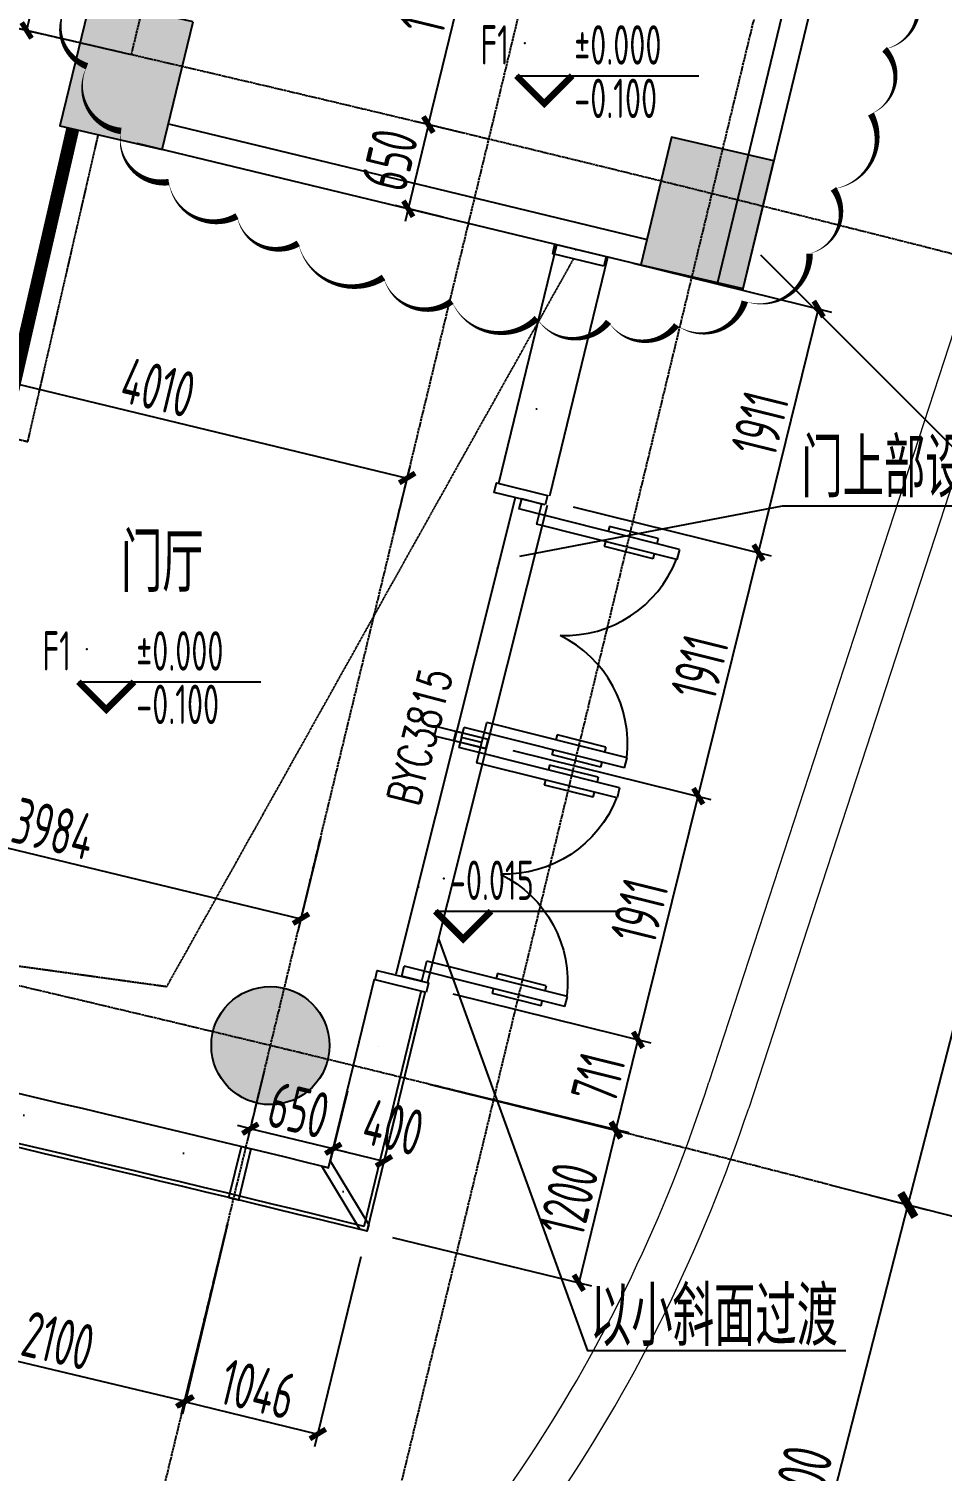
# Model space of a CAD drawing. Header units: millimetres. Extents: x 11639278 to 23698211, y -13072636 to -5537337.
# Drawn here: x 11845709 to 11852666, y -6411896 to -6400913 of the extents above; entities that cross this region are included whole.
import ezdxf
from ezdxf.enums import TextEntityAlignment as Align

# ---------------------------------------------------------------- set-up
doc = ezdxf.new("R2010")
doc.units = ezdxf.units.MM
doc.header["$LTSCALE"] = 10
for name, pattern in [('A2-RG-AXIS$0$CENTER', [2, 1.25, -0.25, 0.25, -0.25]), ('A2-RG-AXIS$0$DOTE', [2.42, 2, -0.2, 0.02, -0.2]), ('A2-RI-F1$0$DASHDOT2', [0.5, 0.25, -0.125, 0, -0.125]), ('A2-RI-F1$0$DASHED2', [0.375, 0.25, -0.125]), ('A2-RI-F1$0$DOT2', [0.125, 0, -0.125]), ('A2-RI-F1$0$HIDDEN', [0.375, 0.25, -0.125]), ('A2-RI-F1$0$HIDDEN2', [0.1875, 0.125, -0.0625]), ('A2-RI-F1$0$Overhead 1_16_', [2.579687, 1.5875, -0.992188])]:
    doc.linetypes.add(name, pattern=pattern)
for name, color, linetype in [('A2-RB-F1$0$A-DIMS-100', 1, 'Continuous'), ('A2-RG-AXIS$0$A-AXIS', 1, 'Continuous'), ('A2-RG-AXIS$0$A-DIMS-100', 1, 'Continuous'), ('A2-RG-AXIS$0$A-GRID', 1, 'A2-RG-AXIS$0$CENTER'), ('A2-RI-F1$0$A-DOOR', 32, 'Continuous'), ('A2-RI-F1$0$A-DOOR-ROLL', 2, 'A2-RI-F1$0$DASHED2'), ('A2-RI-F1$0$A-FLOR-OTLN', 4, 'A2-RI-F1$0$DOT2'), ('A2-RI-F1$0$A-GLAZ', 140, 'Continuous'), ('A2-RI-F1$0$A-STRS', 50, 'Continuous'), ('A2-RI-F1$0$A-SYMB', 4, 'Continuous'), ('A2-RI-F1$0$A-SYMB-AREA', 4, 'Continuous'), ('A2-RI-F1$0$A-SYMB-DOOR', 3, 'Continuous'), ('A2-RI-F1$0$A-SYMB-NAME', 4, 'Continuous'), ('A2-RI-F1$0$A-SYMB-VOID', 35, 'Continuous'), ('A2-RI-F1$0$A-WALL', 7, 'Continuous'), ('A2-RI-F1$0$an-flor-abov', 2, 'A2-RI-F1$0$HIDDEN2'), ('A2-RI-F1$0$an-wndw-mull-v', 3, 'Continuous'), ('A2-RS-F1$0$A-HATH-GRAY', 8, 'Continuous'), ('A2-RS-F1$0$A-WALL-CONC', 6, 'Continuous')]:
    doc.layers.add(name, color=color, linetype=linetype)
doc.layers.add('A2-RI-F1$0$A-DETL-LLIN', color=3, linetype='Continuous', lineweight=5)
doc.layers.add('A2-RI-F1$0$A-FLOR-OVHD', color=8, linetype='A2-RI-F1$0$Overhead 1_16_', lineweight=5)
doc.styles.add('A2-RB-F1$0$XD2008', font='hzs.shx', dxfattribs={"width": 0.7, "bigfont": 'hztxt.shx'})
doc.styles.add('A2-RG-AXIS$0$XD2008', font='hzs.shx', dxfattribs={"width": 0.7, "bigfont": 'hztxt.shx'})
doc.styles.add('A2-RI-F1$0$ECADI', font='hzs.shx', dxfattribs={"width": 0.7, "bigfont": 'hztxt.shx'})
doc.styles.add('A2-RI-F1$0$ECADI-TXT', font='simplex.shx', dxfattribs={"bigfont": 'hztxt.shx'})
doc.styles.add('A2-RI-F1$0$XD2008', font='hzs.shx', dxfattribs={"width": 0.7, "bigfont": 'hztxt.shx'})
doc.dimstyles.new('A2-RB-F1$0$XD100$0', dxfattribs={"dimscale": 100, "dimtxt": 3.5, "dimasz": 1, "dimexe": 1, "dimexo": 2, "dimgap": 0.5, "dimtad": 1, "dimdec": 0, "dimdsep": 46, "dimtxsty": 'A2-RB-F1$0$XD2008', "dimblk1": 'A2-RB-F1$0$_ArchTick', "dimblk2": 'A2-RB-F1$0$_ArchTick', "dimsah": 1, "dimcen": 2.5, "dimclrt": 4, "dimaunit": 1, "dimadec": 0, "dimazin": 0, "dimtfac": 1, "dimtdec": 0, "dimtix": 1, "dimtmove": 1, "dimatfit": 3, "dimfxl": 0, "dimtolj": 1, "dimtzin": 0, "dimarcsym": 0})
doc.dimstyles.new('A2-RG-AXIS$0$XD150$0', dxfattribs={"dimscale": 150, "dimtxt": 2.5, "dimasz": 1, "dimexe": 1, "dimexo": 2, "dimgap": 0.5, "dimtad": 1, "dimdec": 0, "dimdsep": 46, "dimtxsty": 'A2-RG-AXIS$0$XD2008', "dimblk": 'A2-RG-AXIS$0$_ArchTick', "dimcen": 2.5, "dimclrt": 4, "dimaunit": 1, "dimadec": 0, "dimazin": 0, "dimtfac": 1, "dimtdec": 0, "dimtmove": 2, "dimatfit": 3, "dimfxl": 0, "dimtolj": 1, "dimtzin": 0, "dimarcsym": 0})

# ---------------------------------------------------------------- blocks, each defined once
blk = doc.blocks.new('A2-RS-F1')
at = {"layer": 'A2-RS-F1$0$A-HATH-GRAY', "ltscale": 3}
h = blk.add_hatch(color=256, dxfattribs=at)
h.paths.add_polyline_path([(11790491, -6377046), (11789491, -6377011), (11789445, -6378310), (11790445, -6378346)], flags=16)
h.paths.add_polyline_path([(11794711, -6377236), (11794112, -6377197), (11794061, -6377996), (11794660, -6378034)], flags=0)
h.paths.add_polyline_path([(11794483, -6380779), (11793885, -6380740), (11793833, -6381539), (11794432, -6381577)], flags=0)
h.paths.add_polyline_path([(11793887, -6390061), (11793288, -6390022), (11793236, -6390821), (11793835, -6390859)], flags=0)
h.paths.add_polyline_path([(11793659, -6393604), (11793060, -6393565), (11793009, -6394364), (11793607, -6394402)], flags=0)
h.paths.add_polyline_path([(11789926, -6392936), (11788927, -6392901), (11788881, -6394200), (11789880, -6394236)], flags=16)
h.paths.add_polyline_path([(11781272, -6392739), (11780272, -6392732), (11780263, -6394032), (11781263, -6394039)], flags=16)
h.paths.add_polyline_path([(11772615, -6392791), (11771616, -6392812), (11771644, -6394112), (11772644, -6394090)], flags=16)
h.paths.add_polyline_path([(11771836, -6400549, 1), (11772736, -6400549, 1)])
h.paths.add_polyline_path([(11789602, -6400664, 1), (11788702, -6400664, 1)], flags=0)
h.paths.add_polyline_path([(11797126, -6401084, 1), (11798026, -6401084, 1)], flags=0)
h.paths.add_polyline_path([(11772267, -6376895), (11771267, -6376916), (11771295, -6378216), (11772295, -6378194)], flags=16)
h.paths.add_polyline_path([(11781380, -6376840), (11780380, -6376832), (11780371, -6378133), (11781371, -6378140)], flags=16)
h.paths.add_polyline_path([(11752826, -6385566), (11752029, -6385629), (11752188, -6387623), (11752985, -6387560)], flags=17)
h.paths.add_polyline_path([(11757363, -6385213), (11756565, -6385276), (11756724, -6387270), (11757521, -6387205)], flags=17)
h.paths.add_polyline_path([(11762965, -6393141), (11763031, -6394440), (11764030, -6394389), (11763964, -6393090)])
h.paths.add_polyline_path([(11793009, -6394364), (11793607, -6394402), (11793659, -6393604), (11793060, -6393565)], flags=17)
h.paths.add_polyline_path([(11793236, -6390821), (11793835, -6390859), (11793887, -6390061), (11793288, -6390022)], flags=17)
h.paths.add_polyline_path([(11793833, -6381539), (11794432, -6381577), (11794483, -6380779), (11793885, -6380740)], flags=17)
h.paths.add_polyline_path([(11794061, -6377996), (11794660, -6378034), (11794711, -6377236), (11794112, -6377197)], flags=17)
h.paths.add_polyline_path([(11762160, -6377261), (11762226, -6378560), (11763225, -6378509), (11763159, -6377211)], flags=17)
edge = h.paths.add_edge_path(flags=16)
edge.add_arc((11772286, -6400549), 450, 0, 360)
edge = h.paths.add_edge_path(flags=16)
edge.add_arc((11789152, -6400664), 450, 0, 360)
edge = h.paths.add_edge_path()
edge.add_arc((11763857, -6400856), 450, 0, 360)
edge = h.paths.add_edge_path(flags=17)
edge.add_arc((11797576, -6401084), 450, 0, 360)
edge = h.paths.add_edge_path()
edge.add_arc((11755441, -6401404), 450, 0, 360)
h.paths.add_polyline_path([(11756756, -6377587), (11756915, -6379580), (11756117, -6379644), (11755959, -6377650)], flags=17)
h.paths.add_polyline_path([(11757323, -6394797), (11758120, -6394731), (11758001, -6393238), (11757204, -6393301)])
h.paths.add_polyline_path([(11752786, -6395149), (11753584, -6395086), (11753449, -6393391), (11752652, -6393455)])
h.paths.add_polyline_path([(11751581, -6379997), (11752378, -6379934), (11752220, -6377940), (11751422, -6378003)])
edge = h.paths.add_edge_path()
edge.add_line((11771616, -6392813), (11771644, -6394112))
edge.add_line((11771644, -6394112), (11772644, -6394090))
edge.add_line((11772644, -6394090), (11772615, -6392791))
edge.add_line((11772615, -6392791), (11771616, -6392812))
edge.add_line((11780272, -6392732), (11780263, -6394032))
edge.add_line((11780263, -6394032), (11781263, -6394039))
edge.add_line((11781263, -6394039), (11781272, -6392739))
edge.add_line((11781272, -6392739), (11780272, -6392732))
edge.add_line((11788927, -6392901), (11788881, -6394200))
edge.add_line((11788881, -6394200), (11789880, -6394236))
edge.add_line((11789880, -6394236), (11789926, -6392936))
edge.add_line((11789926, -6392936), (11788927, -6392901))
edge.add_line((11789491, -6377011), (11789445, -6378310))
edge.add_line((11789445, -6378310), (11790445, -6378346))
edge.add_line((11790445, -6378346), (11790491, -6377046))
edge.add_line((11790491, -6377046), (11789491, -6377011))
edge.add_line((11780380, -6376833), (11780371, -6378133))
edge.add_line((11780371, -6378133), (11781371, -6378140))
edge.add_line((11781371, -6378140), (11781380, -6376840))
edge.add_line((11781380, -6376840), (11780380, -6376832))
edge.add_line((11771267, -6376917), (11771295, -6378216))
edge.add_line((11771295, -6378216), (11772295, -6378194))
edge.add_line((11772295, -6378194), (11772267, -6376895))
edge.add_line((11772267, -6376895), (11771267, -6376916))
edge.add_line((11756724, -6387270), (11757521, -6387205))
edge.add_line((11756565, -6385276), (11757363, -6385213))
edge.add_line((11756565, -6385276), (11756724, -6387270))
edge.add_line((11752188, -6387623), (11752985, -6387560))
edge.add_line((11752029, -6385629), (11752826, -6385566))
edge.add_line((11752029, -6385629), (11752188, -6387623))
edge.add_line((11752826, -6385566), (11752985, -6387560))
edge.add_line((11757362, -6385205), (11757521, -6387205))
edge = h.paths.add_edge_path()
edge.add_arc((11847549, -6408655), 450, 0, 360)
h.paths.add_polyline_path([(11818747, -6372607), (11817357, -6372439), (11817139, -6374226), (11818529, -6374394)])
h.paths.add_polyline_path([(11827964, -6373889), (11826580, -6373681), (11826310, -6375461), (11827695, -6375669)])
h.paths.add_polyline_path([(11837141, -6375435), (11835763, -6375187), (11835442, -6376958), (11836820, -6377206)])
h.paths.add_polyline_path([(11814457, -6396162), (11815847, -6396332), (11816041, -6394744), (11814651, -6394573)])
h.paths.add_polyline_path([(11851385, -6401917), (11850605, -6401738), (11850371, -6402710), (11851151, -6402890)])
h.paths.add_polyline_path([(11846960, -6400859), (11846180, -6400679), (11845946, -6401652), (11846725, -6401831)])
h.paths.add_polyline_path([(11841338, -6400630), (11839968, -6400341), (11840298, -6398776), (11841668, -6399064)])
h.paths.add_polyline_path([(11831506, -6398704), (11832883, -6398953), (11833168, -6397379), (11831791, -6397129)])
h.paths.add_polyline_path([(11823000, -6397310), (11824384, -6397520), (11824624, -6395938), (11823240, -6395728)])
h.paths.add_polyline_path([(11806985, -6395311), (11806189, -6395237), (11806300, -6394042), (11807096, -6394116)])
h.paths.add_polyline_path([(11800592, -6394829), (11801191, -6394867), (11801242, -6394069), (11800643, -6394030)])
h.paths.add_polyline_path([(11793009, -6394364), (11793607, -6394402), (11793659, -6393604), (11793060, -6393565)], flags=17)
h.paths.add_polyline_path([(11800820, -6391286), (11801419, -6391324), (11801470, -6390526), (11800871, -6390487)])
h.paths.add_polyline_path([(11793236, -6390821), (11793835, -6390859), (11793887, -6390061), (11793288, -6390022)], flags=17)
h.paths.add_polyline_path([(11853037, -6395064), (11853271, -6394091), (11852492, -6393912), (11852257, -6394884)])
h.paths.add_polyline_path([(11854912, -6387286), (11855146, -6386314), (11854366, -6386134), (11854132, -6387107)])
h.paths.add_polyline_path([(11846269, -6377243), (11844899, -6376956), (11844527, -6378717), (11845898, -6379005)])
h.paths.add_polyline_path([(11848612, -6394005), (11848846, -6393033), (11848067, -6392853), (11847832, -6393825)])
h.paths.add_polyline_path([(11850486, -6386227), (11850721, -6385255), (11849941, -6385076), (11849707, -6386048)])
h.paths.add_polyline_path([(11843712, -6384523), (11844299, -6384647), (11844423, -6384060), (11843836, -6383936)])
h.paths.add_polyline_path([(11842062, -6392351), (11842649, -6392475), (11842773, -6391888), (11842185, -6391764)])
h.paths.add_polyline_path([(11808357, -6373042), (11808955, -6373098), (11809029, -6372301), (11808432, -6372246)])
h.paths.add_polyline_path([(11793833, -6381539), (11794432, -6381577), (11794483, -6380779), (11793885, -6380740)], flags=17)
h.paths.add_polyline_path([(11801417, -6382005), (11802015, -6382043), (11802067, -6381245), (11801468, -6381206)])
h.paths.add_polyline_path([(11801644, -6378462), (11802243, -6378500), (11802294, -6377702), (11801696, -6377663)])
h.paths.add_polyline_path([(11794061, -6377996), (11794660, -6378034), (11794711, -6377236), (11794112, -6377197)], flags=17)
h.paths.add_polyline_path([(11808460, -6379480), (11807664, -6379406), (11807775, -6378211), (11808572, -6378285)])
edge = h.paths.add_edge_path(flags=16)
edge.add_arc((11772286, -6400549), 450, 0, 360)
edge = h.paths.add_edge_path(flags=17)
edge.add_arc((11789152, -6400664), 450, 0, 360)
edge = h.paths.add_edge_path(flags=17)
edge.add_arc((11797576, -6401084), 450, 0, 360)
edge = h.paths.add_edge_path()
edge.add_arc((11805984, -6401746), 450, 0, 360)
edge = h.paths.add_edge_path()
edge.add_arc((11814369, -6402649), 450, 0, 360)
edge = h.paths.add_edge_path()
edge.add_arc((11822726, -6403793), 450, 0, 360)
edge = h.paths.add_edge_path()
edge.add_arc((11831046, -6405176), 450, 0, 360)
edge = h.paths.add_edge_path()
edge.add_arc((11839323, -6406797), 450, 0, 360)
edge = h.paths.add_edge_path(flags=17)
edge.add_line((11771616, -6392813), (11771644, -6394112))
edge.add_line((11771644, -6394112), (11772644, -6394090))
edge.add_line((11772644, -6394090), (11772615, -6392791))
edge.add_line((11772615, -6392791), (11771616, -6392812))
edge.add_line((11780272, -6392732), (11780263, -6394032))
edge.add_line((11780263, -6394032), (11781263, -6394039))
edge.add_line((11781263, -6394039), (11781272, -6392739))
edge.add_line((11781272, -6392739), (11780272, -6392732))
edge.add_line((11788927, -6392901), (11788881, -6394200))
edge.add_line((11788881, -6394200), (11789880, -6394236))
edge.add_line((11789880, -6394236), (11789926, -6392936))
edge.add_line((11789926, -6392936), (11788927, -6392901))
edge.add_line((11789491, -6377011), (11789445, -6378310))
edge.add_line((11789445, -6378310), (11790445, -6378346))
edge.add_line((11790445, -6378346), (11790491, -6377046))
edge.add_line((11790491, -6377046), (11789491, -6377011))
edge.add_line((11780380, -6376833), (11780371, -6378133))
edge.add_line((11780371, -6378133), (11781371, -6378140))
edge.add_line((11781371, -6378140), (11781380, -6376840))
edge.add_line((11781380, -6376840), (11780380, -6376832))
edge.add_line((11771267, -6376917), (11771295, -6378216))
edge.add_line((11771295, -6378216), (11772295, -6378194))
edge.add_line((11772295, -6378194), (11772267, -6376895))
edge.add_line((11772267, -6376895), (11771267, -6376916))
edge = h.paths.add_edge_path()
edge.add_arc((11780720, -6400485), 450, 0, 360)
at = {"layer": 'A2-RS-F1$0$A-WALL-CONC', "ltscale": 3}
for points in [[(11846960, -6400859), (11846180, -6400679), (11845946, -6401652), (11846725, -6401831)], [(11851385, -6401917), (11850605, -6401738), (11850371, -6402710), (11851151, -6402890)]]:
    blk.add_lwpolyline(points, close=True, dxfattribs=at)
blk.add_circle((11847549, -6408655), 450, dxfattribs=at)
blk = doc.blocks.new('A2-RI-F1$0$ECADI-TAG-HGHT（国标）')
at = {"color": 1}
blk.add_line((-2.12, 2.12), (11.77, 2.12), dxfattribs=at)
at = {"color": 1, "const_width": 0.5}
blk.add_lwpolyline([(-2.12, 2.12), (0, 0), (2.12, 2.12)], dxfattribs=at)
at = {"color": 1}
blk.add_point((-1.48, 4.6), dxfattribs=at)
at = {"style": 'A2-RI-F1$0$XD2008', "width": 0.7}
blk.add_attdef('FL', text='', height=3, dxfattribs=at).set_placement((-2.69, 2.97), align=Align.RIGHT)
for tag, p in [('F.F.L.', (2.28, 2.97)), ('T.O.S.', (2.28, -1.1))]:
    blk.add_attdef(tag, p, '', height=3, dxfattribs=at)
blk = doc.blocks.new('A2-RI-F1$0$5erhfh')
at = {"layer": 'A2-RI-F1$0$A-SYMB-AREA', "style": 'A2-RI-F1$0$ECADI', "width": 0.7}
blk.add_attdef('340M2', text='', height=2.5, dxfattribs=at).set_placement((0, 1.25), align=Align.MIDDLE_LEFT)
at = {"layer": 'A2-RI-F1$0$A-SYMB-NAME', "style": 'A2-RI-F1$0$ECADI', "width": 0.7}
blk.add_attdef('CHINESENAME', (-12.29, 3.09), '', height=4.5, dxfattribs=at)
blk = doc.blocks.new('A2-RI-F1$0$SHRRSTHTRJ')
at = {"layer": 'A2-RI-F1$0$A-DOOR'}
for p, q in [((11865720, -6409790), (11865720, -6411071)), ((11865720, -6409790), (11865800, -6409790)), ((11865800, -6409790), (11865800, -6410910)), ((11867382, -6409790), (11867382, -6410910)), ((11867462, -6409790), (11867382, -6409790)), ((11867462, -6409790), (11867462, -6411071)), ((11865680, -6409970), (11865680, -6410358)), ((11865680, -6409970), (11865720, -6409970)), ((11865840, -6409970), (11865800, -6409970)), ((11865840, -6409970), (11865840, -6410358)), ((11867342, -6409970), (11867342, -6410358)), ((11867342, -6409970), (11867382, -6409970)), ((11867502, -6409970), (11867462, -6409970)), ((11867502, -6409970), (11867502, -6410358)), ((11865680, -6410358), (11865720, -6410358)), ((11865840, -6410358), (11865800, -6410358)), ((11867342, -6410358), (11867382, -6410358)), ((11867502, -6410358), (11867462, -6410358)), ((11865640, -6410910), (11865800, -6410910)), ((11865640, -6410910), (11865640, -6411071)), ((11867542, -6410910), (11867382, -6410910)), ((11867542, -6410910), (11867542, -6411071)), ((11865640, -6411071), (11865720, -6411071)), ((11867542, -6411071), (11867462, -6411071))]:
    blk.add_line(p, q, dxfattribs=at)
for centre, start, end in [((11865681, -6410716), 12.0493, 82.681), ((11867501, -6410716), 97.319, 167.9507)]:
    blk.add_arc(centre, 930, start, end, dxfattribs=at)
blk = doc.blocks.new('A2-RI-F1$0$ECADI-TAG-DOOR')
blk = doc.blocks.new('A2-RI-F1$0$5yrthfh')
at = {"layer": 'A2-RI-F1$0$an-wndw-mull-v'}
blk.add_lwpolyline([(3, -37), (402, -3), (396, 71), (-3, 37), (3, -37)], close=True, dxfattribs=at)
blk = doc.blocks.new('A2-RI-F1$0$564hysrthtdh')
at = {"layer": 'A2-RI-F1$0$an-wndw-mull-v'}
blk.add_lwpolyline([(93748, -4991), (93505, -4931), (93523, -4858), (93766, -4918), (93748, -4991)], close=True, dxfattribs=at)
blk.add_lwpolyline([(92500, -8169), (92552, -8182), (92564, -8130), (92859, -8617), (92844, -8665), (92790, -8649), (92500, -8169)], dxfattribs=at)
at = {"xscale": -1}
for p, rotation in [((94657, -1279), 351.3021328404134), ((94211, -3098), 351.0968850481048), ((93757, -4954), 351.0968850481048), ((93303, -6810), 351.0968850481048), ((91829, -8419), 261.2746231592365)]:
    blk.add_blockref('A2-RI-F1$0$5yrthfh', p, dxfattribs=dict(at, rotation=rotation))
blk = doc.blocks.new('A2-RI-F1$0$door-1000')
for p, q in [((0.649, 0.647), (0.708, 0.706)), ((0.708, 0.706), (0.708, 0.706)), ((0.708, 0.706), (0.767, 0.647)), ((0.679, 0.618), (0.649, 0.647)), ((0.708, 0.647), (0.679, 0.618)), ((0.738, 0.617), (0.708, 0.647)), ((0.767, 0.647), (0.738, 0.617)), ((0.059, 0.059), (0, 0)), ((0, 0), (0.059, -0.059)), ((0, 0), (0, 0)), ((0.088, 0.029), (0.059, 0.059)), ((0.059, 0), (0.088, 0.029)), ((0.088, -0.03), (0.059, 0)), ((0.059, -0.059), (0.088, -0.03)), ((0.118, 0), (0.088, -0.03)), ((0.088, -0.03), (0.677, -0.62)), ((0.706, -0.59), (0.118, 0)), ((0.451, -0.443), (0.476, -0.418)), ((0.505, -0.389), (0.53, -0.364)), ((0.564, -0.557), (0.589, -0.532)), ((0.618, -0.502), (0.643, -0.477)), ((0.677, -0.62), (0.706, -0.59))]:
    blk.add_line(p, q)
at = {"lineweight": 13}
for p, q in [((0.643, -0.477), (0.53, -0.364)), ((0.564, -0.557), (0.451, -0.443))]:
    blk.add_line(p, q, dxfattribs=at)
blk.add_arc((0.148, 0.028), 0.833, 312.035, 44.9727, dxfattribs=at)
blk = doc.blocks.new('A2-RI-F1')
at = {"layer": 'A2-RI-F1$0$A-DETL-LLIN'}
for p, q in [((11859645.2, -6383199), (11851192.3, -6409132.4)), ((11859194.5, -6383452.3), (11850888.6, -6408934.6))]:
    blk.add_line(p, q, dxfattribs=at)
for centre, radius, start, end in [((11778725.6, -6694209.5), 288331.1, 76.215082, 95.414121), ((11778725.6, -6694209.5), 287981.1, 76.179316, 95.471361), ((11839740.5, -6405349.9), 11710.3, 311.03455, 342.17478), ((11839740.5, -6405349.9), 12060.3, 310.16731, 341.72204)]:
    blk.add_arc(centre, radius, start, end, dxfattribs=at)
at = {"layer": 'A2-RI-F1$0$A-DOOR-ROLL', "linetype": 'A2-RI-F1$0$DASHDOT2', "const_width": 100}
blk.add_lwpolyline([(11831790.1, -6406124.7), (11832708.3, -6401158.9, -0.0110055), (11845550.7, -6403818.1), (11846043.4, -6401674)], format="xyb", dxfattribs=at)
at = {"layer": 'A2-RI-F1$0$A-FLOR-OTLN', "ltscale": 1000}
blk.add_lwpolyline([(11814764.2, -6394127.4), (11817357.4, -6372440.5, -0.0249426), (11849205.6, -6377886.4), (11848159.2, -6382228.1), (11851284.2, -6382919.5), (11850720.9, -6385256.6), (11855146, -6386315.4), (11851150.8, -6402891.1), (11849876.5, -6402592.9), (11848102.5, -6409766.8, 0.0804175), (11754733.7, -6402413.9), (11754132.4, -6395046.4), (11752786.4, -6395150.9), (11751422.5, -6378004.8), (11756208, -6377631.7), (11756045.3, -6375586.8, -0.0389379), (11805715.9, -6375922.1), (11805966.1, -6372030.7, -0.0060163), (11817268.4, -6373184.4, -0.0060163)], format="xyb", dxfattribs=at)
at = {"layer": 'A2-RI-F1$0$A-FLOR-OVHD', "ltscale": 0.3}
blk.add_arc((11778730.7, -6694178.7), 286100, 75.843269, 95.390058, dxfattribs=at)
at = {"layer": 'A2-RI-F1$0$A-GLAZ'}
for p, q in [((11849288.7, -6404373.3), (11849731.1, -6402556.2)), ((11849677.3, -6404468.2), (11850119.8, -6402650.3)), ((11849983.4, -6402617.3), (11849983.2, -6402617.9)), ((11850090.5, -6402644.1), (11850090.7, -6402643.2)), ((11847992.2, -6409585.6), (11848342.9, -6408146.5)), ((11848262.8, -6410032.5), (11848700.2, -6408233.8)), ((11848284.8, -6410068.7), (11848731.5, -6408241.5))]:
    blk.add_line(p, q, dxfattribs=at)
for radius, start in [(292900, 76.321819), (292500, 76.243753), (292530, 76.249638)]:
    blk.add_arc((11778730.7, -6694178.7), radius, start, 78.505436, dxfattribs=at)
at = {"layer": 'A2-RI-F1$0$A-STRS'}
for p, q in [((11848506.5, -6408109.2), (11849416.6, -6404481.6)), ((11848749.3, -6408168.6), (11849659.4, -6404541.1))]:
    blk.add_line(p, q, dxfattribs=at)
at = {"layer": 'A2-RI-F1$0$A-SYMB'}
for points in [[(11856620, -6404546.5), (11851448, -6404546.5), (11849446.5, -6404930.5)], [(11851933.4, -6410979.5), (11849967.9, -6410979.5), (11848831, -6407843)]]:
    blk.add_lwpolyline(points, dxfattribs=at)
at = {"layer": 'A2-RI-F1$0$A-SYMB-VOID', "linetype": 'A2-RI-F1$0$HIDDEN'}
blk.add_lwpolyline([(11831986.8, -6406161), (11846760.5, -6408205.2), (11849859.3, -6402663.8)], dxfattribs=at)
at = {"layer": 'A2-RI-F1$0$A-WALL'}
for p, q in [((11851150.7, -6402889.7), (11852401.6, -6397699.9)), ((11850956.3, -6402842.8), (11851623.9, -6400072.9)), ((11846772.4, -6401636.8), (11850418, -6402515.5)), ((11846531.1, -6401784.4), (11850371.1, -6402710))]:
    blk.add_line(p, q, dxfattribs=at)
at = {"layer": 'A2-RI-F1$0$an-flor-abov', "ltscale": 2}
blk.add_lwpolyline([(11832868.6, -6401391.9, -0.0110057), (11845700.8, -6404057.9), (11846238.3, -6401718.7)], format="xyb", dxfattribs=at)
at = {"layer": 'Defpoints', "color": 3}
blk.add_line((11851282.6, -6402633.2), (11864009.2, -6415359.8), dxfattribs=at)
blk.add_lwpolyline([(11846022.4, -6400704.8, 0, 50, 0.5205671), (11846152.2, -6401197.6, 0, 50, 0.5205671), (11846152.2, -6401197.6, 0, 50, 0.5205671), (11846411.8, -6401690.5, 0, 50, 0.5205671), (11846411.8, -6401690.5, 0, 50, 0.5205671), (11846775.3, -6402079.6, 0, 50, 0.5205671), (11846775.3, -6402079.6, 0, 50, 0.5205671), (11847294.6, -6402339, 0, 50, 0.5205671), (11847294.6, -6402339, 0, 50, 0.5205671), (11847761.9, -6402546.5, 0, 50, 0.5205671), (11847761.9, -6402546.5, 0, 50, 0.5205671), (11848411, -6402805.9, 0, 50, 0.5205671), (11848411, -6402805.9, 0, 50, 0.5205671), (11848930.3, -6402987.5, 0, 50, 0.5205671), (11848930.3, -6402987.5, 0, 50, 0.5205671), (11849579.3, -6403117.2, 0, 50, 0.5205671), (11849579.3, -6403117.2, 0, 50, 0.5205671), (11850124.6, -6403143.1, 0, 50, 0.5205671), (11850124.6, -6403143.1, 0, 50, 0.5205671), (11850643.8, -6403169.1, 0, 50, 0.5205671), (11850643.8, -6403169.1, 0, 50, 0.5205671), (11851163.1, -6402987.5, 0, 50, 0.5205671), (11851163.1, -6402987.5, 0, 50, 0.5205671), (11851656.4, -6402624.3, 0, 50, 0.5205671), (11851656.4, -6402624.3, 0, 50, 0.5205671), (11851838.1, -6402131.5, 0, 50, 0.5205671), (11851838.1, -6402131.5, 0, 50, 0.5205671), (11852123.7, -6401560.8, 0, 50, 0.5205671), (11852123.7, -6401560.8, 0, 50, 0.5205671), (11852227.6, -6401068, 0, 50, 0.5205671), (11852227.6, -6401068, 0, 50, 0.5205671), (11852435.3, -6400575.1, 0, 50, 0.5205671)], format="xyseb", dxfattribs=at)
for name, p in [('A2-RS-F1', (0, 0)), ('A2-RI-F1$0$564hysrthtdh', (11755440.6, -6401403.6))]:
    blk.add_blockref(name, p)
ref = blk.add_blockref('A2-RI-F1$0$5erhfh', (11852822.4, -6404789.5), dxfattribs=dict(xscale=100, yscale=100, zscale=100))
ref.add_attrib('CHINESENAME', '门上部设防雨百叶3822X1500', (11851593.2, -6404480.7), dxfattribs={"layer": 'A2-RI-F1$0$A-SYMB-NAME', "height": 450, "style": 'A2-RI-F1$0$ECADI', "width": 0.7})
ref = blk.add_blockref('A2-RI-F1$0$5erhfh', (11847639.6, -6405510.2), dxfattribs=dict(xscale=100, yscale=100, zscale=100))
ref.add_attrib('CHINESENAME', '门厅', (11846410.4, -6405201.5), dxfattribs={"layer": 'A2-RI-F1$0$A-SYMB-NAME', "height": 450, "style": 'A2-RI-F1$0$ECADI', "width": 0.7})
ref = blk.add_blockref('A2-RI-F1$0$5erhfh', (11851212.5, -6411140.2), dxfattribs=dict(xscale=100, yscale=100, zscale=100))
ref.add_attrib('CHINESENAME', '以小斜面过渡', (11849983.4, -6410942), dxfattribs={"layer": 'A2-RI-F1$0$A-SYMB-NAME', "height": 450, "style": 'A2-RI-F1$0$ECADI', "width": 0.7})
at = {"layer": 'A2-RI-F1$0$A-DOOR'}
for name, p, xscale, yscale, zscale, rotation in [('A2-RI-F1$0$door-1000', (11846926.5, -6400748.2), -999.999999999769, 1000.000000001226, 1000, 301.3496701674511), ('A2-RI-F1$0$SHRRSTHTRJ', (20819857.8, 3389765.2), 0.9847660795066061, 0.9847660795066061, 0.9847660795066061, 255.8965512642372), ('A2-RI-F1$0$SHRRSTHTRJ', (15132907.6, -19277023), -0.9847660794060531, 0.9847660798927419, 0.9847660794877942, 255.9346154312587)]:
    blk.add_blockref(name, p, dxfattribs=dict(at, xscale=xscale, yscale=yscale, zscale=zscale, rotation=rotation))
at = {"layer": 'A2-RI-F1$0$A-SYMB'}
for p, xscale, yscale, zscale in [((11849635.4, -6401482.1), 99.99999999989046, 99.99999999989046, 99.99999999989046), ((11846298.8, -6406096.9), 99.99999999989086, 99.99999999989086, 99.99999999989086)]:
    blk.add_blockref('A2-RI-F1$0$ECADI-TAG-HGHT（国标）', p, dxfattribs=dict(at, xscale=xscale, yscale=yscale, zscale=zscale)).add_auto_attribs({'F.F.L.': '%%p0.000', 'T.O.S.': '-0.100', 'FL': 'F1'})
ref = blk.add_blockref('A2-RI-F1$0$ECADI-TAG-HGHT（国标）', (11849017, -6407843), dxfattribs=dict(at, xscale=99.99999999989086, yscale=99.99999999989086, zscale=99.99999999989086))
ref.add_attrib('F.F.L.', '-0.015', (11848916.3, -6407546.3), dxfattribs={"layer": '0', "height": 300, "style": 'A2-RI-F1$0$XD2008', "width": 0.7})
at = {"layer": 'A2-RI-F1$0$A-SYMB-DOOR'}
ref = blk.add_blockref('A2-RI-F1$0$ECADI-TAG-DOOR', (11849412, -6406894, -333.3), dxfattribs=dict(at, xscale=100.0000000019594, yscale=100.0000000019594, zscale=100.0000000019594, rotation=75.62708113728996))
ref.add_attrib('门窗主编号2', 'BYC3815', (11848677.9, -6406841.2), dxfattribs={"height": 250, "rotation": 75.62708, "style": 'A2-RI-F1$0$ECADI-TXT', "width": 0.7})
blk = doc.blocks.new('A2-RG-AXIS$0$_ArchTick')
at = {"color": 0, "linetype": 'ByBlock', "const_width": 0.4}
blk.add_lwpolyline([(-0.5, -0.5), (0.5, 0.5)], dxfattribs=at)
blk = doc.blocks.new('*D768')
at = {"layer": 'A2-RG-AXIS$0$A-DIMS-100', "color": 0, "lineweight": -2, "ltscale": 3, "transparency": 16777216}
for p, q in [((11853882, -6402918), (11854318, -6403030)), ((11854172, -6402992), (11852405, -6409869)), ((11852115, -6409794), (11852551, -6409906))]:
    blk.add_line(p, q, dxfattribs=at)
at = {"layer": 'Defpoints', "color": 0, "ltscale": 3, "transparency": 16777216}
for p in [(11853591, -6402843), (11851824, -6409720), (11852405, -6409869)]:
    blk.add_point(p, dxfattribs=at)
at = {"layer": 'A2-RG-AXIS$0$A-DIMS-100', "color": 0, "lineweight": -2, "ltscale": 3, "transparency": 16777216, "xscale": 150, "yscale": 150, "zscale": 150}
for p, rotation in [((11854172, -6402992), 75.589284638493), ((11852405, -6409869), 255.589284638493)]:
    blk.add_blockref('A2-RG-AXIS$0$_ArchTick', p, dxfattribs=dict(at, rotation=rotation))
at = {"layer": 'A2-RG-AXIS$0$A-DIMS-100', "color": 4, "ltscale": 3, "transparency": 16777216, "insert": (11853035, -6406365), "char_height": 375, "attachment_point": 5, "rotation": 75.5893, "style": 'A2-RG-AXIS$0$XD2008'}
blk.add_mtext('\\A1;7100', dxfattribs=at)
blk = doc.blocks.new('*D769')
at = {"layer": 'A2-RG-AXIS$0$A-DIMS-100', "color": 0, "lineweight": -2, "ltscale": 3, "transparency": 16777216}
for p, q in [((11852115, -6409794), (11852551, -6409906)), ((11852405, -6409869), (11851260, -6414324)), ((11850970, -6414249), (11851406, -6414361))]:
    blk.add_line(p, q, dxfattribs=at)
at = {"layer": 'Defpoints', "color": 0, "ltscale": 3, "transparency": 16777216}
for p in [(11851824, -6409720), (11850679, -6414175), (11851260, -6414324)]:
    blk.add_point(p, dxfattribs=at)
at = {"layer": 'A2-RG-AXIS$0$A-DIMS-100', "color": 0, "lineweight": -2, "ltscale": 3, "transparency": 16777216, "xscale": 150, "yscale": 150, "zscale": 150}
for p, rotation in [((11852405, -6409869), 75.589284638493), ((11851260, -6414324), 255.589284638493)]:
    blk.add_blockref('A2-RG-AXIS$0$_ArchTick', p, dxfattribs=dict(at, rotation=rotation))
at = {"layer": 'A2-RG-AXIS$0$A-DIMS-100', "color": 4, "ltscale": 3, "transparency": 16777216, "insert": (11851579, -6412031), "char_height": 375, "attachment_point": 5, "rotation": 75.5893, "style": 'A2-RG-AXIS$0$XD2008'}
blk.add_mtext('\\A1;4600', dxfattribs=at)
blk = doc.blocks.new('A2-RB-F1$0$_ArchTick')
at = {"color": 0, "linetype": 'ByBlock', "const_width": 0.4}
blk.add_lwpolyline([(-0.5, -0.5), (0.5, 0.5)], dxfattribs=at)
blk = doc.blocks.new('*D1415')
at = {"layer": 'A2-RB-F1$0$A-DIMS-100', "color": 0, "lineweight": -2, "transparency": 16777216}
for p, q in [((11844057, -6406144), (11843886, -6406853)), ((11843909, -6406756), (11847782, -6407689)), ((11847930, -6407077), (11847759, -6407786))]:
    blk.add_line(p, q, dxfattribs=at)
at = {"layer": 'Defpoints', "color": 0, "transparency": 16777216}
for p in [(11844103, -6405949), (11847977, -6406883), (11847782, -6407689)]:
    blk.add_point(p, dxfattribs=at)
at = {"layer": 'A2-RB-F1$0$A-DIMS-100', "color": 0, "lineweight": -2, "transparency": 16777216, "xscale": 100, "yscale": 100, "zscale": 100}
for p, rotation in [((11843909, -6406756), 166.4486630935816), ((11847782, -6407689), 346.4486630935816)]:
    blk.add_blockref('A2-RB-F1$0$_ArchTick', p, dxfattribs=dict(at, rotation=rotation))
at = {"layer": 'A2-RB-F1$0$A-DIMS-100', "color": 4, "transparency": 16777216, "insert": (11845898, -6407004), "char_height": 350, "attachment_point": 5, "rotation": 346.4487, "style": 'A2-RB-F1$0$XD2008'}
blk.add_mtext('\\A1;3984', dxfattribs=at)
blk = doc.blocks.new('*D1416')
at = {"layer": 'A2-RB-F1$0$A-DIMS-100', "color": 0, "lineweight": -2, "transparency": 16777216}
for p, q in [((11844593, -6403804), (11844715, -6403296)), ((11844692, -6403393), (11848591, -6404333)), ((11848492, -6404744), (11848615, -6404236))]:
    blk.add_line(p, q, dxfattribs=at)
at = {"layer": 'Defpoints', "color": 0, "transparency": 16777216}
for p in [(11844546, -6403999), (11848591, -6404333), (11848445, -6404939)]:
    blk.add_point(p, dxfattribs=at)
at = {"layer": 'A2-RB-F1$0$A-DIMS-100', "color": 0, "lineweight": -2, "transparency": 16777216, "xscale": 100, "yscale": 100, "zscale": 100}
for p, rotation in [((11844692, -6403393), 166.4486630936005), ((11848591, -6404333), 346.4486630936005)]:
    blk.add_blockref('A2-RB-F1$0$_ArchTick', p, dxfattribs=dict(at, rotation=rotation))
at = {"layer": 'A2-RB-F1$0$A-DIMS-100', "color": 4, "transparency": 16777216, "insert": (11846694, -6403644), "char_height": 350, "attachment_point": 5, "rotation": 346.4487, "style": 'A2-RB-F1$0$XD2008'}
blk.add_mtext('\\A1;4010', dxfattribs=at)
blk = doc.blocks.new('*D1131')
at = {"layer": 'A2-RB-F1$0$A-DIMS-100', "color": 0, "lineweight": -2, "transparency": 16777216}
for p, q in [((11848134, -6409003), (11848004, -6409538)), ((11848521, -6409097), (11848391, -6409633)), ((11848028, -6409441), (11848414, -6409535))]:
    blk.add_line(p, q, dxfattribs=at)
at = {"layer": 'Defpoints', "color": 0, "transparency": 16777216}
for p in [(11848182, -6408808), (11848568, -6408902), (11848414, -6409535)]:
    blk.add_point(p, dxfattribs=at)
at = {"layer": 'A2-RB-F1$0$A-DIMS-100', "color": 0, "lineweight": -2, "transparency": 16777216, "xscale": 100, "yscale": 100, "zscale": 100}
for p, rotation in [((11848028, -6409441), 166.3213513998598), ((11848414, -6409535), 346.3213513998598)]:
    blk.add_blockref('A2-RB-F1$0$_ArchTick', p, dxfattribs=dict(at, rotation=rotation))
at = {"layer": 'A2-RB-F1$0$A-DIMS-100', "color": 4, "transparency": 16777216, "insert": (11848485, -6409277), "char_height": 350, "attachment_point": 5, "rotation": 346.3214, "style": 'A2-RB-F1$0$XD2008'}
blk.add_mtext('\\A1;400', dxfattribs=at)
blk = doc.blocks.new('*D1132')
at = {"layer": 'A2-RB-F1$0$A-DIMS-100', "color": 0, "lineweight": -2, "transparency": 16777216}
for p, q in [((11847502, -6408850), (11847373, -6409385)), ((11848135, -6409003), (11848005, -6409538)), ((11847396, -6409288), (11847299, -6409265)), ((11848028, -6409441), (11847396, -6409288)), ((11848028, -6409441), (11848126, -6409465))]:
    blk.add_line(p, q, dxfattribs=at)
at = {"layer": 'Defpoints', "color": 0, "transparency": 16777216}
for p in [(11847549, -6408655), (11848182, -6408808), (11847396, -6409288)]:
    blk.add_point(p, dxfattribs=at)
at = {"layer": 'A2-RB-F1$0$A-DIMS-100', "color": 0, "lineweight": -2, "transparency": 16777216, "xscale": 100, "yscale": 100, "zscale": 100}
for p, rotation in [((11847396, -6409288), 346.3880624785661), ((11848028, -6409441), 166.3880624785661)]:
    blk.add_blockref('A2-RB-F1$0$_ArchTick', p, dxfattribs=dict(at, rotation=rotation))
at = {"layer": 'A2-RB-F1$0$A-DIMS-100', "color": 4, "transparency": 16777216, "insert": (11847765, -6409146), "char_height": 350, "attachment_point": 5, "rotation": 346.3881, "style": 'A2-RB-F1$0$XD2008'}
blk.add_mtext('\\A1;650', dxfattribs=at)
blk = doc.blocks.new('*D1238')
at = {"layer": 'A2-RB-F1$0$A-DIMS-100', "color": 0, "lineweight": -2, "transparency": 16777216}
for p, q in [((11845179, -6409532), (11844836, -6410976)), ((11847222, -6410016), (11846879, -6411461)), ((11844859, -6410879), (11846903, -6411364))]:
    blk.add_line(p, q, dxfattribs=at)
at = {"layer": 'Defpoints', "color": 0, "transparency": 16777216}
for p in [(11845225, -6409337), (11847268, -6409822), (11846903, -6411364)]:
    blk.add_point(p, dxfattribs=at)
at = {"layer": 'A2-RB-F1$0$A-DIMS-100', "color": 0, "lineweight": -2, "transparency": 16777216, "xscale": 100, "yscale": 100, "zscale": 100}
for p, rotation in [((11844859, -6410879), 166.6543370660656), ((11846903, -6411364), 346.6543370660656)]:
    blk.add_blockref('A2-RB-F1$0$_ArchTick', p, dxfattribs=dict(at, rotation=rotation))
at = {"layer": 'A2-RB-F1$0$A-DIMS-100', "color": 4, "transparency": 16777216, "insert": (11845933, -6410902), "char_height": 350, "attachment_point": 5, "rotation": 346.6543, "style": 'A2-RB-F1$0$XD2008'}
blk.add_mtext('\\A1;2100', dxfattribs=at)
blk = doc.blocks.new('*D1239')
at = {"layer": 'A2-RB-F1$0$A-DIMS-100', "color": 0, "lineweight": -2, "transparency": 16777216}
for p, q in [((11847221, -6410016), (11846870, -6411463)), ((11848238, -6410263), (11847886, -6411710)), ((11846893, -6411366), (11847910, -6411613))]:
    blk.add_line(p, q, dxfattribs=at)
at = {"layer": 'Defpoints', "color": 0, "transparency": 16777216}
for p in [(11847268, -6409822), (11848285, -6410069), (11847910, -6411613)]:
    blk.add_point(p, dxfattribs=at)
at = {"layer": 'A2-RB-F1$0$A-DIMS-100', "color": 0, "lineweight": -2, "transparency": 16777216, "xscale": 100, "yscale": 100, "zscale": 100}
for p, rotation in [((11846893, -6411366), 166.3475116637962), ((11847910, -6411613), 346.3475116637962)]:
    blk.add_blockref('A2-RB-F1$0$_ArchTick', p, dxfattribs=dict(at, rotation=rotation))
at = {"layer": 'A2-RB-F1$0$A-DIMS-100', "color": 4, "transparency": 16777216, "insert": (11847455, -6411271), "char_height": 350, "attachment_point": 5, "rotation": 346.3475, "style": 'A2-RB-F1$0$XD2008'}
blk.add_mtext('\\A1;1046', dxfattribs=at)
blk = doc.blocks.new('*D1240')
at = {"layer": 'A2-RB-F1$0$A-DIMS-100', "color": 0, "lineweight": -2, "transparency": 16777216}
for p, q in [((11848938, -6408262), (11850446, -6408635)), ((11850349, -6408611), (11850179, -6409301)), ((11848767, -6408952), (11850276, -6409325))]:
    blk.add_line(p, q, dxfattribs=at)
at = {"layer": 'Defpoints', "color": 0, "transparency": 16777216}
for p in [(11848743, -6408214), (11848573, -6408904), (11850179, -6409301)]:
    blk.add_point(p, dxfattribs=at)
at = {"layer": 'A2-RB-F1$0$A-DIMS-100', "color": 0, "lineweight": -2, "transparency": 16777216, "xscale": 100, "yscale": 100, "zscale": 100}
for p, rotation in [((11850349, -6408611), 76.1121307284371), ((11850179, -6409301), 256.1121307284371)]:
    blk.add_blockref('A2-RB-F1$0$_ArchTick', p, dxfattribs=dict(at, rotation=rotation))
at = {"layer": 'A2-RB-F1$0$A-DIMS-100', "color": 4, "transparency": 16777216, "insert": (11850046, -6408902), "char_height": 350, "attachment_point": 5, "rotation": 76.1121, "style": 'A2-RB-F1$0$XD2008'}
blk.add_mtext('\\A1;711', dxfattribs=at)
blk = doc.blocks.new('*D1241')
at = {"layer": 'A2-RB-F1$0$A-DIMS-100', "color": 0, "lineweight": -2, "transparency": 16777216}
for p, q in [((11849396, -6406407), (11850905, -6406780)), ((11850349, -6408611), (11850808, -6406756)), ((11848938, -6408262), (11850446, -6408635))]:
    blk.add_line(p, q, dxfattribs=at)
at = {"layer": 'Defpoints', "color": 0, "transparency": 16777216}
for p in [(11849202, -6406359), (11850808, -6406756), (11848743, -6408214)]:
    blk.add_point(p, dxfattribs=at)
at = {"layer": 'A2-RB-F1$0$A-DIMS-100', "color": 0, "lineweight": -2, "transparency": 16777216, "xscale": 100, "yscale": 100, "zscale": 100}
for p, rotation in [((11850808, -6406756), 76.11213072837425), ((11850349, -6408611), 256.1121307283742)]:
    blk.add_blockref('A2-RB-F1$0$_ArchTick', p, dxfattribs=dict(at, rotation=rotation))
at = {"layer": 'A2-RB-F1$0$A-DIMS-100', "color": 4, "transparency": 16777216, "insert": (11850360, -6407630), "char_height": 350, "attachment_point": 5, "rotation": 76.1121, "style": 'A2-RB-F1$0$XD2008'}
blk.add_mtext('\\A1;1911', dxfattribs=at)
blk = doc.blocks.new('*D1242')
at = {"layer": 'A2-RB-F1$0$A-DIMS-100', "color": 0, "lineweight": -2, "transparency": 16777216}
for p, q in [((11849855, -6404552), (11851364, -6404925)), ((11850808, -6406756), (11851267, -6404901)), ((11849396, -6406407), (11850905, -6406780))]:
    blk.add_line(p, q, dxfattribs=at)
at = {"layer": 'Defpoints', "color": 0, "transparency": 16777216}
for p in [(11849661, -6404504), (11851267, -6404901), (11849202, -6406359)]:
    blk.add_point(p, dxfattribs=at)
at = {"layer": 'A2-RB-F1$0$A-DIMS-100', "color": 0, "lineweight": -2, "transparency": 16777216, "xscale": 100, "yscale": 100, "zscale": 100}
for p, rotation in [((11851267, -6404901), 76.11213072832003), ((11850808, -6406756), 256.11213072832)]:
    blk.add_blockref('A2-RB-F1$0$_ArchTick', p, dxfattribs=dict(at, rotation=rotation))
at = {"layer": 'A2-RB-F1$0$A-DIMS-100', "color": 4, "transparency": 16777216, "insert": (11850819, -6405775), "char_height": 350, "attachment_point": 5, "rotation": 76.1121, "style": 'A2-RB-F1$0$XD2008'}
blk.add_mtext('\\A1;1911', dxfattribs=at)
blk = doc.blocks.new('*D1243')
at = {"layer": 'A2-RB-F1$0$A-DIMS-100', "color": 0, "lineweight": -2, "transparency": 16777216}
for p, q in [((11850313, -6402697), (11851822, -6403070)), ((11851267, -6404901), (11851725, -6403046)), ((11849855, -6404552), (11851364, -6404925))]:
    blk.add_line(p, q, dxfattribs=at)
at = {"layer": 'Defpoints', "color": 0, "transparency": 16777216}
for p in [(11850119, -6402649), (11851725, -6403046), (11849661, -6404504)]:
    blk.add_point(p, dxfattribs=at)
at = {"layer": 'A2-RB-F1$0$A-DIMS-100', "color": 0, "lineweight": -2, "transparency": 16777216, "xscale": 100, "yscale": 100, "zscale": 100}
for p, rotation in [((11851725, -6403046), 76.11213072838095), ((11851267, -6404901), 256.1121307283809)]:
    blk.add_blockref('A2-RB-F1$0$_ArchTick', p, dxfattribs=dict(at, rotation=rotation))
at = {"layer": 'A2-RB-F1$0$A-DIMS-100', "color": 4, "transparency": 16777216, "insert": (11851278, -6403920), "char_height": 350, "attachment_point": 5, "rotation": 76.1121, "style": 'A2-RB-F1$0$XD2008'}
blk.add_mtext('\\A1;1911', dxfattribs=at)
blk = doc.blocks.new('*D1244')
at = {"layer": 'A2-RB-F1$0$A-DIMS-100', "color": 0, "lineweight": -2, "transparency": 16777216}
for p, q in [((11848763, -6408950), (11850279, -6409318)), ((11850182, -6409295), (11849898, -6410461)), ((11848479, -6410116), (11849995, -6410485))]:
    blk.add_line(p, q, dxfattribs=at)
at = {"layer": 'Defpoints', "color": 0, "transparency": 16777216}
for p in [(11848568, -6408902), (11848285, -6410069), (11849898, -6410461)]:
    blk.add_point(p, dxfattribs=at)
at = {"layer": 'A2-RB-F1$0$A-DIMS-100', "color": 0, "lineweight": -2, "transparency": 16777216, "xscale": 100, "yscale": 100, "zscale": 100}
for p, rotation in [((11850182, -6409295), 76.33113835615508), ((11849898, -6410461), 256.3311383561551)]:
    blk.add_blockref('A2-RB-F1$0$_ArchTick', p, dxfattribs=dict(at, rotation=rotation))
at = {"layer": 'A2-RB-F1$0$A-DIMS-100', "color": 4, "transparency": 16777216, "insert": (11849821, -6409825), "char_height": 350, "attachment_point": 5, "rotation": 76.3311, "style": 'A2-RB-F1$0$XD2008'}
blk.add_mtext('\\A1;1200', dxfattribs=at)
blk = doc.blocks.new('*D936')
at = {"layer": 'A2-RB-F1$0$A-DIMS-100', "color": 0, "lineweight": -2, "transparency": 16777216}
for p, q in [((11845794, -6400484), (11845692, -6400925)), ((11846594, -6400670), (11845697, -6400462)), ((11845135, -6400682), (11844970, -6401393)), ((11845743, -6400705), (11845135, -6400682)), ((11846492, -6401110), (11845595, -6400902))]:
    blk.add_line(p, q, dxfattribs=at)
at = {"layer": 'Defpoints', "color": 0, "transparency": 16777216}
for p in [(11846789, -6400715), (11845692, -6400925), (11846687, -6401155)]:
    blk.add_point(p, dxfattribs=at)
at = {"layer": 'A2-RB-F1$0$A-DIMS-100', "color": 0, "lineweight": -2, "transparency": 16777216, "xscale": 100, "yscale": 100, "zscale": 100}
for p, rotation in [((11845794, -6400484), 76.94316929729898), ((11845692, -6400925), 256.943169297299)]:
    blk.add_blockref('A2-RB-F1$0$_ArchTick', p, dxfattribs=dict(at, rotation=rotation))
at = {"layer": 'A2-RB-F1$0$A-DIMS-100', "color": 4, "transparency": 16777216, "insert": (11844834, -6400987), "char_height": 350, "attachment_point": 5, "rotation": 76.9432, "style": 'A2-RB-F1$0$XD2008'}
blk.add_mtext('\\A1;450', dxfattribs=at)
blk = doc.blocks.new('*D964')
at = {"layer": 'A2-RB-F1$0$A-DIMS-100', "color": 0, "lineweight": -2, "transparency": 16777216}
for p, q in [((11849019, -6401706), (11848656, -6401619)), ((11848753, -6401642), (11848776, -6401545)), ((11848753, -6401642), (11848599, -6402283)), ((11848864, -6402347), (11848501, -6402259)), ((11848599, -6402283), (11848575, -6402380))]:
    blk.add_line(p, q, dxfattribs=at)
at = {"layer": 'Defpoints', "color": 0, "transparency": 16777216}
for p in [(11849213, -6401753), (11848599, -6402283), (11849059, -6402394)]:
    blk.add_point(p, dxfattribs=at)
at = {"layer": 'A2-RB-F1$0$A-DIMS-100', "color": 0, "lineweight": -2, "transparency": 16777216, "xscale": 100, "yscale": 100, "zscale": 100}
for p, rotation in [((11848753, -6401642), 256.4486630672867), ((11848599, -6402283), 76.4486630672867)]:
    blk.add_blockref('A2-RB-F1$0$_ArchTick', p, dxfattribs=dict(at, rotation=rotation))
at = {"layer": 'A2-RB-F1$0$A-DIMS-100', "color": 4, "transparency": 16777216, "insert": (11848457, -6401910), "char_height": 350, "attachment_point": 5, "rotation": 76.4487, "style": 'A2-RB-F1$0$XD2008'}
blk.add_mtext('\\A1;650', dxfattribs=at)
blk = doc.blocks.new('*D966')
at = {"layer": 'A2-RB-F1$0$A-DIMS-100', "color": 0, "lineweight": -2, "transparency": 16777216}
for p, q in [((11849199, -6399800), (11848751, -6401641)), ((11849466, -6399865), (11849102, -6399776)), ((11849019, -6401706), (11848654, -6401617))]:
    blk.add_line(p, q, dxfattribs=at)
at = {"layer": 'Defpoints', "color": 0, "transparency": 16777216}
for p in [(11849661, -6399912), (11848751, -6401641), (11849213, -6401753)]:
    blk.add_point(p, dxfattribs=at)
at = {"layer": 'A2-RB-F1$0$A-DIMS-100', "color": 0, "lineweight": -2, "transparency": 16777216, "xscale": 100, "yscale": 100, "zscale": 100}
for p, rotation in [((11849199, -6399800), 76.33590951503841), ((11848751, -6401641), 256.3359095150384)]:
    blk.add_blockref('A2-RB-F1$0$_ArchTick', p, dxfattribs=dict(at, rotation=rotation))
at = {"layer": 'A2-RB-F1$0$A-DIMS-100', "color": 4, "transparency": 16777216, "insert": (11848757, -6400667), "char_height": 350, "attachment_point": 5, "rotation": 76.3359, "style": 'A2-RB-F1$0$XD2008'}
blk.add_mtext('\\A1;1900', dxfattribs=at)
blk = doc.blocks.new('A2-RG-AXIS')
at = {"layer": 'A2-RG-AXIS$0$A-AXIS', "ltscale": 3}
blk.add_line((11853858.1, -6410242.1), (11851824.1, -6409719.5), dxfattribs=at)
at = {"layer": 'A2-RG-AXIS$0$A-GRID', "linetype": 'A2-RG-AXIS$0$DOTE'}
for p, q in [((11852463.3, -6376318.4), (11846488, -6401109.5)), ((11845769.4, -6416040.8), (11855178.4, -6377003.5)), ((11847468.7, -6416458.9), (11856889.5, -6377372.8))]:
    blk.add_line(p, q, dxfattribs=at)
for radius, start, end in [(300800, 75.589285, 95.407644), (293700, 75.589281, 95.407645), (289100, 75.589281, 95.407645)]:
    blk.add_arc((11778730.7, -6694178.7), radius, start, end, dxfattribs=at)
at = {"layer": 'A2-RG-AXIS$0$A-DIMS-100', "ltscale": 3}
for base, p1, p2, picture, middle in [((11852405.3, -6409868.8), (11853591.1, -6402842.9), (11851824.1, -6409719.5), '*D768', (11853034.5, -6406365.2)), ((11851260.4, -6414324.1), (11851824.1, -6409719.5), (11850679.3, -6414174.8), '*D769', (11851578.6, -6412031.1))]:
    dim = blk.add_linear_dim(base=base, p1=p1, p2=p2, angle=75.58928, dimstyle='A2-RG-AXIS$0$XD150$0', dxfattribs=at)
    dim.commit()
    dim.dimension.update_dxf_attribs({"geometry": picture, "text_midpoint": middle})
blk = doc.blocks.new('A2-RB-F1')
at = {"layer": 'A2-RB-F1$0$A-DIMS-100'}
for p1, p2, distance, text, picture, middle in [((11849660.7, -6399911.8), (11849213.1, -6401752.9), -475.1, '1900', '*D966', (11848756.6, -6400666.9)), ((11849213.1, -6401752.9), (11849058.7, -6402393.6), -473.2, '650', '*D964', (11848457.1, -6401909.7)), ((11844545.9, -6403998.8), (11848445.3, -6404938.7), 623.2, '4010', '*D1416', (11846694.3, -6403644.1))]:
    dim = blk.add_aligned_dim(p1=p1, p2=p2, distance=distance, text=text, dimstyle='A2-RB-F1$0$XD100$0', dxfattribs=at)
    dim.commit()
    dim.dimension.update_dxf_attribs({"geometry": picture, "text_midpoint": middle})
for base, p1, p2, angle, text, picture, middle in [((11845692.3, -6400924.8), (11846788.8, -6400715), (11846686.7, -6401155.5), 256.94317, '450', '*D936', (11845124, -6400731)), ((11848414.4, -6409535.4), (11848181.6, -6408808.3), (11848568.5, -6408902.4), 346.32135, '400', '*D1131', (11848432, -6409496))]:
    dim = blk.add_linear_dim(base=base, p1=p1, p2=p2, angle=angle, text=text, dimstyle='A2-RB-F1$0$XD100$0', dxfattribs=at)
    dim.commit()
    dim.dimension.update_dxf_attribs({"geometry": picture, "text_midpoint": middle, "dimtype": 129})
for p1, p2, distance, picture, middle in [((11849660.7, -6404504.1), (11850119.3, -6402649.3), -1654.3, '*D1243', (11851277.5, -6403919.8)), ((11849202, -6406359), (11849660.7, -6404504.1), -1654.3, '*D1242', (11850818.9, -6405774.7)), ((11844103.5, -6405949.3), (11847976.7, -6406882.8), -829.3, '*D1415', (11845898.5, -6407003.6)), ((11848743.4, -6408213.9), (11849202, -6406359), -1654.3, '*D1241', (11850360.3, -6407629.5)), ((11848743.4, -6408213.9), (11848572.8, -6408903.8), 1654.3, '*D1240', (11850045.7, -6408901.9)), ((11848181.6, -6408808.3), (11847549.5, -6408655.2), 651.1, '*D1132', (11847765.3, -6409145.9)), ((11848568.5, -6408902.4), (11848284.8, -6410068.7), 1660.3, '*D1244', (11849821.3, -6409824.7)), ((11845225, -6409337.1), (11847268.3, -6409821.8), -1584.7, '*D1238', (11845932.8, -6410902.4)), ((11847268.3, -6409821.8), (11848284.8, -6410068.7), -1589.2, '*D1239', (11847454.6, -6411271))]:
    dim = blk.add_aligned_dim(p1=p1, p2=p2, distance=distance, dimstyle='A2-RB-F1$0$XD100$0', dxfattribs=at)
    dim.commit()
    dim.dimension.update_dxf_attribs({"geometry": picture, "text_midpoint": middle})

msp = doc.modelspace()

# ---------------------------------------------------------------- block references
for name in ['A2-RI-F1', 'A2-RB-F1', 'A2-RG-AXIS']:
    msp.add_blockref(name, (0, 0))

doc.saveas('drawing.dxf')
